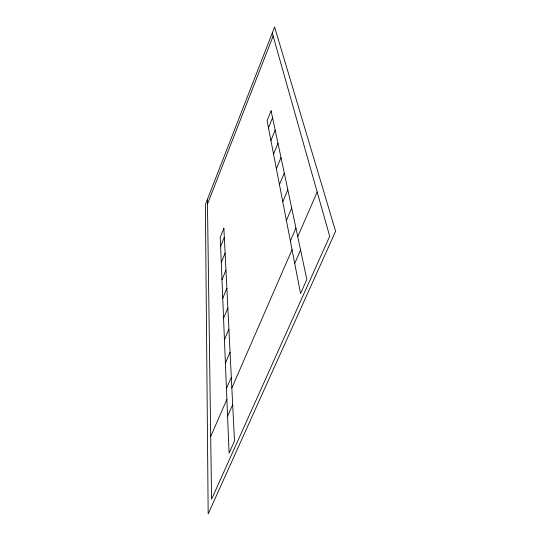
<?xml version="1.0" encoding="UTF-8"?>
<svg xmlns="http://www.w3.org/2000/svg" width="541" height="541" viewBox="0 0 541 541"><rect width="100%" height="100%" fill="white"/><g stroke="black" fill="none" stroke-linecap="round" stroke-linejoin="round"><path stroke-width="0.81" d="M207.467 204.099L273.137 36.031M220.613 246.48L224.319 237.303M268.471 127.926L272.569 117.776M221.276 262.554L225.11 253.127M270.913 140.532L275.173 130.063M221.979 279.785L225.955 270.094M273.543 154.097L277.979 143.291M222.736 298.301L226.868 288.326M276.377 168.731L281.002 157.566M223.555 318.25L227.849 307.978M279.447 184.562L284.275 173.012M224.441 339.795L228.911 329.212M282.774 201.752L287.826 189.796M225.401 363.153L230.067 352.245M286.399 220.471L291.7 208.075M226.442 388.56L231.318 377.3M290.368 240.941L295.934 228.086M210.706 436.506L226.882 399.353M231.852 387.951L292.059 249.678M297.746 236.62L317.175 192.001M227.578 416.286L232.684 404.661M294.723 263.426L300.593 250.064M272.279 33.008L329.692 236.322L211.578 499.228L207.399 199.399M274.605 27.05L205.384 204.566L208.17 513.95L335.616 231.271L274.605 27.05M223.866 228.309L220.241 237.343L229.086 453.101L234.503 441.01L223.866 228.309M271.095 110.81L267.092 120.778L300.546 293.499L306.821 279.481L271.095 110.81"/></g></svg>
